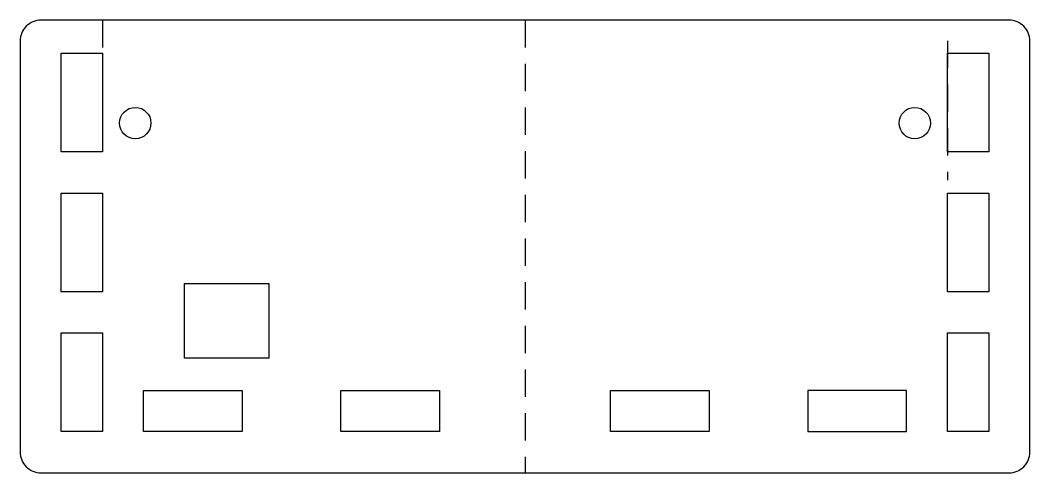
# Model space of a CAD drawing. Header units: inches. Extents: x -1.42 to 4.73, y -4.54 to -1.79.
import ezdxf

# ---------------------------------------------------------------- set-up
doc = ezdxf.new("R2010")
doc.units = ezdxf.units.IN
doc.header["$MEASUREMENT"] = 0
doc.linetypes.add('DASHED', pattern=[0.2067, 0.1654, -0.0413])

msp = doc.modelspace()

# ---------------------------------------------------------------- linework, layer by layer
at = {"color": 2, "linetype": 'DASHED', "lineweight": 25, "true_color": 0xffff00}
for p, q in [((-0.9157, -1.7875), (-0.9157, -2.5586)), ((1.6548, -1.7875), (1.6548, -4.5375)), ((4.2253, -1.9125), (4.2253, -2.7591))]:
    msp.add_line(p, q, dxfattribs=at)
msp.add_lwpolyline([(-1.4157, -1.9125), (-1.4157, -4.4125, 0.414214), (-1.2907, -4.5375), (4.6003, -4.5375, 0.414214), (4.7253, -4.4125), (4.7253, -1.9125, 0.414214), (4.6003, -1.7875), (-1.2907, -1.7875, 0.414214)], format="xyb", close=True)
for points in [[(-1.1657, -1.9875), (-0.9157, -1.9875), (-0.9157, -2.5875), (-1.1657, -2.5875)], [(4.2253, -1.9875), (4.4753, -1.9875), (4.4753, -2.5875), (4.2253, -2.5875)], [(-1.1657, -2.8375), (-0.9157, -2.8375), (-0.9157, -3.4375), (-1.1657, -3.4375)], [(4.2253, -2.8375), (4.4753, -2.8375), (4.4753, -3.4375), (4.2253, -3.4375)], [(-0.4157, -3.3879), (0.0961, -3.3879), (0.0961, -3.8407), (-0.4157, -3.8407)], [(-1.1657, -3.6875), (-0.9157, -3.6875), (-0.9157, -4.2875), (-1.1657, -4.2875)], [(4.2253, -4.2875), (4.2253, -3.6875), (4.4753, -3.6875), (4.4753, -4.2875)], [(-0.6657, -4.0375), (-0.0657, -4.0375), (-0.0657, -4.2875), (-0.6657, -4.2875)], [(0.5343, -4.0375), (1.1343, -4.0375), (1.1343, -4.2875), (0.5343, -4.2875)], [(2.1753, -4.0375), (2.7753, -4.0375), (2.7753, -4.2875), (2.1753, -4.2875)], [(3.9753, -4.0375), (3.3753, -4.0375), (3.3753, -4.2875), (3.9753, -4.2875)]]:
    msp.add_lwpolyline(points, close=True)
for centre in [(-0.7157, -2.4125), (4.0253, -2.4125)]:
    msp.add_circle(centre, 0.095)

doc.saveas('drawing.dxf')
